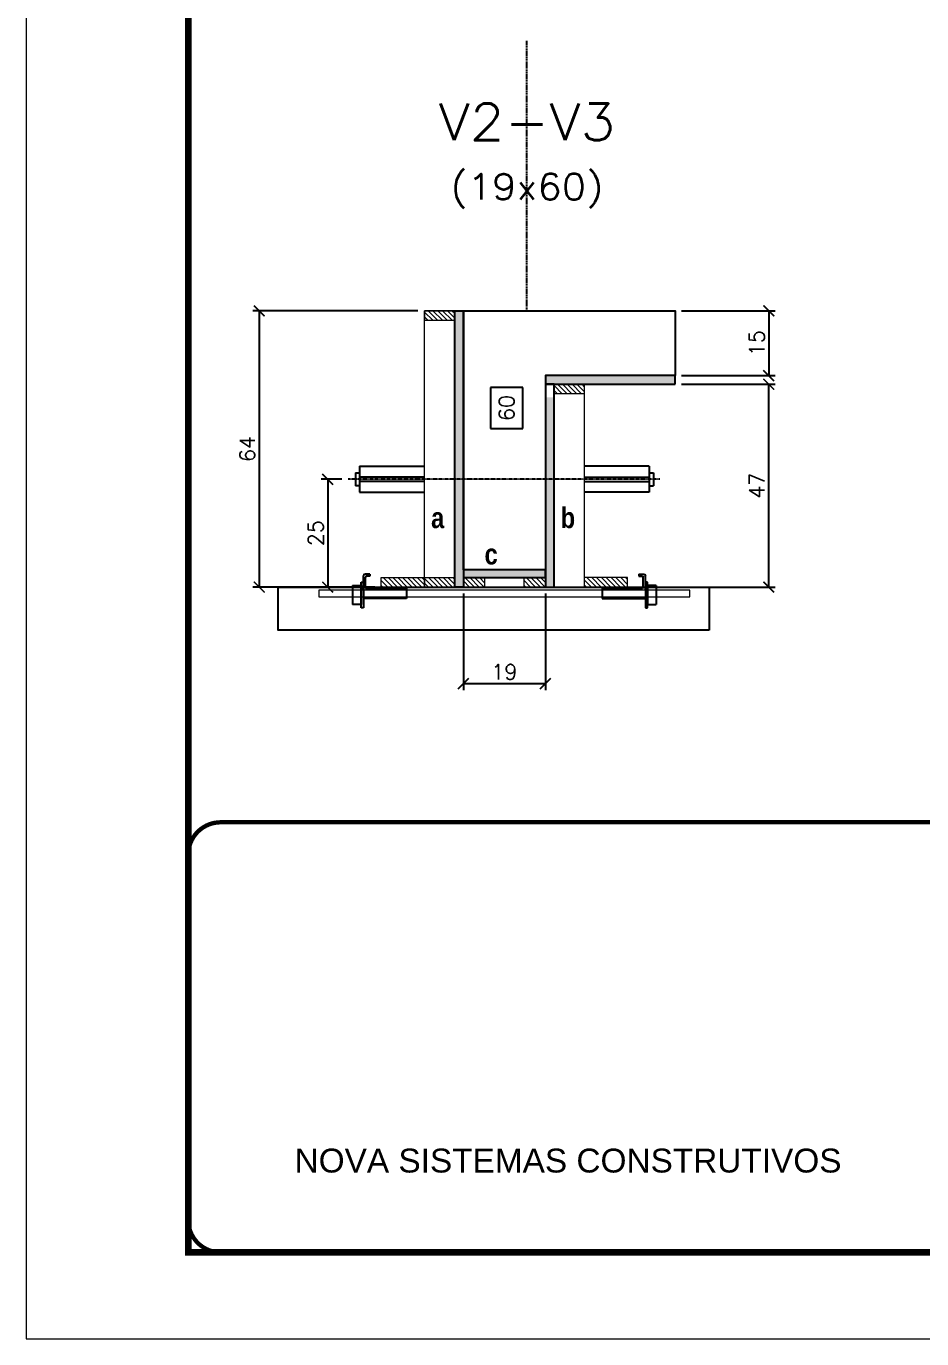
# Model space of a CAD drawing. Extents: x -10448 to -1189, y -11772 to 17235.
# Drawn here: x -7278 to -6864, y 2011 to 2619 of the extents above; entities that cross this region are included whole.
import ezdxf
from ezdxf.enums import TextEntityAlignment as Align

# ---------------------------------------------------------------- set-up
doc = ezdxf.new("R2010")
doc.units = 0
for name, pattern in [('CONTINUO', [0]), ('DASHED', [0.75, 0.5, -0.25]), ('HIDDEN', [0.375, 0.25, -0.125])]:
    doc.linetypes.add(name, pattern=pattern)
for name, color, linetype in [('barrote', 251, 'Continuous'), ('COTA', 241, 'Continuous'), ('Cota Seção (2x)', 4, 'Continuous'), ('detalhes', 4, 'Continuous'), ('Painéis', 200, 'Continuous'), ('presilha', 1, 'Continuous'), ('TENSOR', 3, 'Continuous'), ('Texto de Titulo', 7, 'Continuous'), ('Texto Qtd Sarr', 242, 'Continuous')]:
    doc.layers.add(name, color=color, linetype=linetype)
for name, color, linetype, lineweight in [('CONCRETO', 251, 'Continuous', 25), ('Folhas', 255, 'Continuous', 9), ('Hachura', 251, 'Continuous', 9), ('Madeira', 126, 'Continuous', 18), ('SARRAFO DE PRESSAO', 251, 'DASHED', 9), ('SCO-___-LAJ', 2, 'Continuous', 0), ('Texto Seção', 7, 'Continuous', 15)]:
    doc.layers.add(name, color=color, linetype=linetype, lineweight=lineweight)
doc.styles.add('ARIAL', font='arial.ttf')
doc.styles.add('Romans', font='romans.shx')
doc.styles.add('TECNICA', font='techb___.ttf', dxfattribs={"height": 10})
doc.dimstyles.new('Cota Seção (2x)', dxfattribs={"dimtxt": 7, "dimasz": 5, "dimexe": 3, "dimexo": 3, "dimgap": 2, "dimtad": 3, "dimdec": 1, "dimlfac": 0.5, "dimzin": 12, "dimdsep": 46, "dimtxsty": 'Romans', "dimblk": 'ARCHTICK', "dimcen": 0, "dimclrd": 4, "dimclre": 4, "dimclrt": 1, "dimadec": 1, "dimazin": 3, "dimtfac": 1, "dimtdec": 1, "dimtmove": 0, "dimatfit": 3, "dimldrblk": 'OBLIQUE', "dimfxl": 1, "dimtolj": 1, "dimtzin": 12, "dimarcsym": 0})
doc.dimstyles.new('Cota Seção interna', dxfattribs={"dimtxt": 7, "dimasz": 6, "dimexe": 0.18, "dimexo": 2, "dimgap": -4, "dimtad": 3, "dimdec": 1, "dimlfac": 0.5, "dimzin": 12, "dimdsep": 46, "dimtxsty": 'Romans', "dimblk": 'ARCHTICK', "dimcen": 0.09, "dimse1": 1, "dimse2": 1, "dimsd1": 1, "dimsd2": 1, "dimclrd": 180, "dimclre": 5, "dimclrt": 1, "dimadec": 0, "dimazin": 3, "dimtfac": 1, "dimtdec": 1, "dimtofl": 0, "dimtmove": 0, "dimatfit": 3, "dimldrblk": 'ARCHTICK', "dimfxl": 1, "dimtolj": 1, "dimtzin": 0, "dimarcsym": 0})
pattern_1 = [(315, (15498.3736, -5870.153), (1.12253202, 1.12253202), [])]

# ---------------------------------------------------------------- blocks, each defined once
blk = doc.blocks.new('9999999999')
at = {"color": 30, "linetype": 'CONTINUO', "const_width": 2}
blk.add_lwpolyline([(99583.98, 34230.21), (99583.98, 34414.45, 0.414214), (99568.98, 34429.45), (98228.98, 34429.45, 0.414214), (98213.98, 34414.45), (98213.98, 34245.21, 0.414214), (98228.98, 34230.21), (99583.98, 34230.21)], format="xyb", dxfattribs=at)
at = {"layer": 'Folhas'}
blk.add_lwpolyline([(98138.98, 34190.21), (99623.98, 34190.21), (99623.98, 35240.21), (98138.98, 35240.21)], close=True, dxfattribs=at)
at = {"layer": 'Folhas', "color": 30, "const_width": 3}
blk.add_lwpolyline([(98213.98, 34230.21), (99583.98, 34230.21), (99583.98, 35200.21), (98213.98, 35200.21)], close=True, dxfattribs=at)
at = {"color": 7, "linetype": 'Continuous', "ltscale": 5, "style": 'ARIAL'}
blk.add_text('NOVA SISTEMAS CONSTRUTIVOS', height=11.0592, dxfattribs=at).set_placement((98263.19, 34267.21))
blk = doc.blocks.new('titulo1')
at = {"layer": 'Defpoints', "color": 252, "linetype": 'HIDDEN', "ltscale": 2}
blk.add_line((0, 0), (0, 125), dxfattribs=at)
at = {"layer": 'Defpoints', "style": 'Romans', "oblique": 15}
blk.add_attdef('FOLHA', text='', height=10, dxfattribs=at).set_placement((0, 15.58), align=Align.MIDDLE_CENTER)
at = {"layer": 'Texto Qtd Sarr', "color": 3, "style": 'Romans', "oblique": 15}
for tag, height, p in [('TITULO', 17, (0, 71.45)), ('SEÇÃO', 12, (0, 41.55))]:
    blk.add_attdef(tag, text='', height=height, dxfattribs=at).set_placement(p, align=Align.MIDDLE_CENTER)
blk = doc.blocks.new('_ArchTick')
at = {"color": 0, "linetype": 'ByBlock', "const_width": 0.15}
blk.add_lwpolyline([(-0.5, -0.5), (0.5, 0.5)], dxfattribs=at)
blk = doc.blocks.new('*D894')
at = {"layer": 'COTA', "color": 4, "lineweight": -2, "transparency": 16777216}
for p, q in [((-6974.94, 2487.49), (-6931.57, 2487.49)), ((-6934.57, 2487.49), (-6934.57, 2457.49)), ((-6974.94, 2457.49), (-6931.57, 2457.49))]:
    blk.add_line(p, q, dxfattribs=at)
at = {"layer": 'Defpoints', "color": 0, "transparency": 16777216}
for p in [(-6977.94, 2487.49), (-6977.94, 2457.49), (-6934.57, 2457.49)]:
    blk.add_point(p, dxfattribs=at)
at = {"layer": 'COTA', "color": 4, "lineweight": -2, "transparency": 16777216, "xscale": 5, "yscale": 5, "zscale": 5}
for p, rotation in [((-6934.57, 2487.49), 90), ((-6934.57, 2457.49), 270)]:
    blk.add_blockref('_ArchTick', p, dxfattribs=dict(at, rotation=rotation))
at = {"layer": 'COTA', "color": 1, "transparency": 16777216, "insert": (-6940.07, 2472.49), "char_height": 7, "attachment_point": 5, "rotation": 90, "style": 'Romans'}
blk.add_mtext('\\A1;15', dxfattribs=at)
blk = doc.blocks.new('_Oblique')
at = {"color": 0, "linetype": 'ByBlock', "lineweight": -2}
blk.add_line((-0.5, -0.5), (0.5, 0.5), dxfattribs=at)
blk = doc.blocks.new('*D895')
at = {"layer": 'COTA', "color": 4, "lineweight": -2, "transparency": 16777216}
for p, q in [((-6974.94, 2453.49), (-6931.57, 2453.49)), ((-6934.57, 2359.49), (-6934.57, 2453.49)), ((-6996.94, 2359.49), (-6931.57, 2359.49))]:
    blk.add_line(p, q, dxfattribs=at)
at = {"layer": 'Defpoints', "color": 0, "transparency": 16777216}
for p in [(-6977.94, 2453.49), (-6934.57, 2453.49), (-6999.94, 2359.49)]:
    blk.add_point(p, dxfattribs=at)
at = {"layer": 'COTA', "color": 4, "lineweight": -2, "transparency": 16777216, "xscale": 5, "yscale": 5, "zscale": 5}
for p, rotation in [((-6934.57, 2453.49), 90), ((-6934.57, 2359.49), 270)]:
    blk.add_blockref('_ArchTick', p, dxfattribs=dict(at, rotation=rotation))
at = {"layer": 'COTA', "color": 1, "transparency": 16777216, "insert": (-6940.07, 2406.49), "char_height": 7, "attachment_point": 5, "rotation": 90, "style": 'Romans'}
blk.add_mtext('\\A1;47', dxfattribs=at)
blk = doc.blocks.new('*D896')
at = {"layer": 'Cota Seção (2x)', "color": 180, "lineweight": -2, "transparency": 16777216}
for p, q in [((-7048.43, 2451.99), (-7063.43, 2451.99)), ((-7063.43, 2451.99), (-7063.43, 2432.99)), ((-7048.43, 2432.99), (-7048.43, 2451.99)), ((-7063.43, 2432.99), (-7048.43, 2432.99))]:
    blk.add_line(p, q, dxfattribs=at)
at = {"layer": 'Defpoints', "color": 0, "transparency": 16777216}
for p in [(-7076.25, 2487.49), (-7044.43, 2487.49), (-7076.25, 2367.49)]:
    blk.add_point(p, dxfattribs=at)
at = {"layer": 'Cota Seção (2x)', "color": 1, "transparency": 16777216, "insert": (-7055.93, 2442.49), "char_height": 7, "attachment_point": 5, "rotation": 90, "style": 'Romans'}
blk.add_mtext('\\A1;60', dxfattribs=at)
blk = doc.blocks.new('*D897')
at = {"layer": 'COTA', "color": 4, "lineweight": -2, "transparency": 16777216}
for p, q in [((-7096.94, 2487.49), (-7173.4, 2487.49)), ((-7170.4, 2487.49), (-7170.4, 2359.49)), ((-7116.94, 2359.49), (-7173.4, 2359.49))]:
    blk.add_line(p, q, dxfattribs=at)
at = {"layer": 'Defpoints', "color": 0, "transparency": 16777216}
for p in [(-7093.94, 2487.49), (-7170.4, 2359.49), (-7113.94, 2359.49)]:
    blk.add_point(p, dxfattribs=at)
at = {"layer": 'COTA', "color": 4, "lineweight": -2, "transparency": 16777216, "xscale": 5, "yscale": 5, "zscale": 5}
for p, rotation in [((-7170.4, 2487.49), 90), ((-7170.4, 2359.49), 270)]:
    blk.add_blockref('_ArchTick', p, dxfattribs=dict(at, rotation=rotation))
at = {"layer": 'COTA', "color": 1, "transparency": 16777216, "insert": (-7175.9, 2423.49), "char_height": 7, "attachment_point": 5, "rotation": 90, "style": 'Romans'}
blk.add_mtext('\\A1;64', dxfattribs=at)
blk = doc.blocks.new('PRESILHA METÁLICA 1')
at = {"layer": 'presilha'}
for p, q in [((7.5, 10.64), (7.5, 19.86)), ((12, 21), (8.64, 21)), ((9, 11.57), (9, 18.93)), ((12, 19.5), (9.57, 19.5)), ((12, 21), (12, 19.5)), ((0, 13), (6, 13)), ((0, 13), (0, 0)), ((6, 15.5), (7.5, 15.5)), ((6, -2.5), (6, 15.5)), ((6, 13), (6, 0)), ((7.5, 15.5), (7.5, -2.5)), ((37.5, 11), (9.57, 11)), ((37.5, 11), (37.5, 4.1)), ((6, 0), (0, 0)), ((37.5, 4.1), (7.5, 4.1)), ((7.5, -2.5), (6, -2.5))]:
    blk.add_line(p, q, dxfattribs=at)
for centre, radius, start, end in [((8.64, 19.86), 1.14, 90, 180), ((9.57, 18.93), 0.57, 90, 180), ((9.57, 11.57), 0.57, 180, 270)]:
    blk.add_arc(centre, radius, start, end, dxfattribs=at)
blk = doc.blocks.new('*D898')
at = {"layer": 'COTA', "color": 4, "lineweight": -2, "transparency": 16777216}
for p, q in [((-7075.94, 2356.49), (-7075.94, 2311.76)), ((-7037.94, 2356.49), (-7037.94, 2311.76)), ((-7037.94, 2314.76), (-7075.94, 2314.76))]:
    blk.add_line(p, q, dxfattribs=at)
at = {"layer": 'Defpoints', "color": 0, "transparency": 16777216}
for p in [(-7075.94, 2359.49), (-7037.94, 2359.49), (-7075.94, 2314.76)]:
    blk.add_point(p, dxfattribs=at)
at = {"layer": 'COTA', "color": 4, "lineweight": -2, "transparency": 16777216, "xscale": 5, "yscale": 5, "zscale": 5, "rotation": 180}
blk.add_blockref('_ArchTick', (-7075.94, 2314.76), dxfattribs=at)
at = {"layer": 'COTA', "color": 4, "lineweight": -2, "transparency": 16777216, "xscale": 5, "yscale": 5, "zscale": 5}
blk.add_blockref('_ArchTick', (-7037.94, 2314.76), dxfattribs=at)
at = {"layer": 'COTA', "color": 1, "transparency": 16777216, "insert": (-7056.94, 2320.26), "char_height": 7, "attachment_point": 5, "style": 'Romans'}
blk.add_mtext('\\A1;19', dxfattribs=at)
blk = doc.blocks.new('*D1937')
at = {"layer": 'COTA', "color": 4, "lineweight": -2, "transparency": 16777216}
for p, q in [((-7132.25, 2409.48), (-7141.75, 2409.48)), ((-7138.75, 2409.48), (-7138.75, 2359.49)), ((-7116.94, 2359.49), (-7141.75, 2359.49))]:
    blk.add_line(p, q, dxfattribs=at)
at = {"layer": 'Defpoints', "color": 0, "transparency": 16777216}
for p in [(-7129.25, 2409.48), (-7138.75, 2359.49), (-7113.94, 2359.49)]:
    blk.add_point(p, dxfattribs=at)
at = {"layer": 'COTA', "color": 4, "lineweight": -2, "transparency": 16777216, "xscale": 5, "yscale": 5, "zscale": 5}
for p, rotation in [((-7138.75, 2409.48), 90), ((-7138.75, 2359.49), 270)]:
    blk.add_blockref('_ArchTick', p, dxfattribs=dict(at, rotation=rotation))
at = {"layer": 'COTA', "color": 1, "transparency": 16777216, "insert": (-7144.25, 2384.49), "char_height": 7, "attachment_point": 5, "rotation": 90, "style": 'Romans'}
blk.add_mtext('\\A1;25', dxfattribs=at)

msp = doc.modelspace()

# ---------------------------------------------------------------- hatches: boundary and pattern name
at = {"layer": 'Hachura'}
h = msp.add_hatch(dxfattribs=at)
h.set_pattern_fill('ANSI31', color=256, scale=0.5, angle=270, style=0)
h.set_pattern_definition([(315, (15642.3736, -5997.753), (1.12253202, 1.12253202), [])])
h.paths.add_polyline_path([(-7093.94, 2487.49), (-7093.94, 2483.09), (-7079.94, 2483.09), (-7079.94, 2487.49)])
h = msp.add_hatch(color=256, dxfattribs=at)
h.dxf.hatch_style = 1
h.paths.add_polyline_path([(-7079.94, 2487.49), (-7075.94, 2487.49), (-7075.94, 2359.49), (-7079.94, 2359.49)])
h = msp.add_hatch(color=256, dxfattribs=at)
h.dxf.hatch_style = 1
h.paths.add_polyline_path([(-6977.94, 2453.49), (-6977.94, 2457.49), (-7037.94, 2457.49), (-7037.94, 2453.49)])
h = msp.add_hatch(dxfattribs=at)
h.set_pattern_fill('ANSI31', color=256, scale=0.5, angle=90, style=0)
h.set_pattern_definition([(135, (-30316.8667, 10756.7345), (-1.12253202, -1.12253202), [])])
h.paths.add_polyline_path([(-7019.94, 2453.49), (-7019.94, 2449.09), (-7033.94, 2449.09), (-7033.94, 2453.49)])
h = msp.add_hatch(color=256, dxfattribs=at)
h.dxf.hatch_style = 1
h.paths.add_polyline_path([(-7033.94, 2447.49), (-7037.94, 2447.49), (-7037.94, 2359.49), (-7033.94, 2359.49)])
h = msp.add_hatch(color=256, dxfattribs=at)
h.dxf.hatch_style = 1
h.paths.add_polyline_path([(-7037.94, 2363.89), (-7037.94, 2367.49), (-7075.94, 2367.49), (-7075.94, 2363.89)])
h = msp.add_hatch(dxfattribs=at)
h.set_pattern_fill('ANSI31', color=256, scale=0.5, angle=270, style=0)
h.set_pattern_definition(pattern_1)
h.paths.add_polyline_path([(-7113.94, 2359.49), (-7113.94, 2363.89), (-7093.94, 2363.89), (-7093.94, 2359.49)])
h = msp.add_hatch(dxfattribs=at)
h.set_pattern_fill('ANSI31', color=256, scale=0.5, angle=270, style=0)
h.set_pattern_definition([(315, (15642.3736, -5943.753), (1.12253202, 1.12253202), [])])
h.paths.add_polyline_path([(-7093.94, 2359.49), (-7093.94, 2363.89), (-7079.94, 2363.89), (-7079.94, 2359.49)])
h = msp.add_hatch(dxfattribs=at)
h.set_pattern_fill('ANSI31', color=256, scale=0.5, angle=270, style=0)
h.set_pattern_definition([(315, (15464.3736, -5870.153), (1.12253202, 1.12253202), [])])
h.paths.add_polyline_path([(-7065.94, 2359.49), (-7065.94, 2363.89), (-7075.94, 2363.89), (-7075.94, 2359.49)])
h = msp.add_hatch(dxfattribs=at)
h.set_pattern_fill('ANSI31', color=256, scale=0.5, angle=270, style=0)
h.set_pattern_definition([(315, (15508.3736, -5870.153), (1.12253202, 1.12253202), [])])
h.paths.add_polyline_path([(-7037.94, 2359.49), (-7037.94, 2363.89), (-7047.94, 2363.89), (-7047.94, 2359.49)])
h = msp.add_hatch(dxfattribs=at)
h.set_pattern_fill('ANSI31', color=256, scale=0.5, angle=270, style=0)
h.set_pattern_definition(pattern_1)
h.paths.add_polyline_path([(-6999.94, 2359.49), (-6999.94, 2363.89), (-7019.94, 2363.89), (-7019.94, 2359.49)])

# ---------------------------------------------------------------- linework, layer by layer
at = {"ltscale": 3}
for p, q in [((-7123.94, 2415.48), (-7123.94, 2403.48)), ((-7123.94, 2415.48), (-7093.94, 2415.48)), ((-6989.94, 2415.48), (-7019.94, 2415.48)), ((-6989.94, 2415.48), (-6989.94, 2403.48)), ((-7125.94, 2412.48), (-7125.94, 2406.48)), ((-7125.94, 2412.48), (-7123.94, 2412.48)), ((-7093.94, 2410.48), (-7123.94, 2410.48)), ((-7093.94, 2408.48), (-7123.94, 2408.48)), ((-7019.94, 2410.48), (-6989.94, 2410.48)), ((-7019.94, 2408.48), (-6989.94, 2408.48)), ((-6989.94, 2412.48), (-6987.94, 2412.48)), ((-6987.94, 2412.48), (-6987.94, 2406.48)), ((-7123.94, 2406.48), (-7125.94, 2406.48)), ((-7123.94, 2403.48), (-7093.94, 2403.48)), ((-6989.94, 2403.48), (-7019.94, 2403.48)), ((-6989.94, 2406.48), (-6987.94, 2406.48))]:
    msp.add_line(p, q, dxfattribs=at)
at = {"layer": 'barrote'}
msp.add_lwpolyline([(-6962.09, 2339.49), (-7161.67, 2339.49), (-7161.67, 2359.49), (-6962.09, 2359.49)], close=True, dxfattribs=at)
at = {"layer": 'CONCRETO'}
msp.add_lwpolyline([(-7075.94, 2467.49), (-7075.94, 2487.49), (-6977.94, 2487.49), (-6977.94, 2457.49), (-7037.94, 2457.49), (-7037.94, 2367.49), (-7075.94, 2367.49), (-7075.94, 2467.49)], close=True, dxfattribs=at)
at = {"layer": 'Madeira'}
for points in [[(-7093.94, 2487.49), (-7093.94, 2483.09), (-7079.94, 2483.09), (-7079.94, 2487.49)], [(-7093.94, 2487.49), (-7079.94, 2487.49), (-7079.94, 2359.49), (-7093.94, 2359.49)], [(-7019.94, 2453.49), (-7019.94, 2449.09), (-7033.94, 2449.09), (-7033.94, 2453.49)], [(-7019.94, 2359.49), (-7033.94, 2359.49), (-7033.94, 2453.49), (-7019.94, 2453.49)], [(-7113.94, 2359.49), (-7113.94, 2363.89), (-7093.94, 2363.89), (-7093.94, 2359.49)], [(-7093.94, 2359.49), (-7093.94, 2363.89), (-7079.94, 2363.89), (-7079.94, 2359.49)], [(-7065.94, 2359.49), (-7065.94, 2363.89), (-7075.94, 2363.89), (-7075.94, 2359.49)], [(-7037.94, 2359.49), (-7037.94, 2363.89), (-7047.94, 2363.89), (-7047.94, 2359.49)], [(-6999.94, 2359.49), (-6999.94, 2363.89), (-7019.94, 2363.89), (-7019.94, 2359.49)]]:
    msp.add_lwpolyline(points, close=True, dxfattribs=at)
at = {"layer": 'Painéis'}
for points in [[(-7079.94, 2487.49), (-7075.94, 2487.49), (-7075.94, 2359.49), (-7079.94, 2359.49)], [(-6977.94, 2453.49), (-6977.94, 2457.49), (-7037.94, 2457.49), (-7037.94, 2453.49)], [(-7033.94, 2453.49), (-7037.94, 2453.49), (-7037.94, 2359.49), (-7033.94, 2359.49)], [(-7037.94, 2363.89), (-7037.94, 2367.49), (-7075.94, 2367.49), (-7075.94, 2363.89)]]:
    msp.add_lwpolyline(points, close=True, dxfattribs=at)
at = {"layer": 'SCO-___-LAJ', "color": 1}
msp.add_lwpolyline([(-6971.09, 2358.16), (-7142.8, 2358.16), (-7142.8, 2354.96), (-6971.09, 2354.96)], close=True, dxfattribs=at)
at = {"layer": 'TENSOR', "linetype": 'HIDDEN', "ltscale": 0.5}
msp.add_line((-6984.94, 2409.48), (-7129.25, 2409.48), dxfattribs=at)

# ---------------------------------------------------------------- block references
at = {"layer": 'presilha', "yscale": 0.6666666666666666, "zscale": 0.6666666666666666}
for p, xscale in [((-7127.21, 2351.52), 0.6666666666666666), ((-6986.68, 2351.52), -0.6666666666666666)]:
    msp.add_blockref('PRESILHA METÁLICA 1', p, dxfattribs=dict(at, xscale=xscale))
at = {"layer": 'SARRAFO DE PRESSAO', "color": 6, "linetype": 'ByBlock'}
msp.add_blockref('9999999999', (-105417.26, -32178.88), dxfattribs=at)
at = {"layer": 'Texto Seção'}
ref = msp.add_blockref('titulo1', (-7046.51, 2487.49), dxfattribs=dict(at, xscale=-1))
ref.add_attrib('TITULO', 'V2-V3', dxfattribs={"layer": 'Texto de Titulo', "color": 7, "height": 17, "style": 'Romans', "width": 1.1}).set_placement((-7046.51, 2574.99), align=Align.MIDDLE_CENTER)
ref.add_attrib('SEÇÃO', '(19x60)', dxfattribs={"layer": 'Texto de Titulo', "color": 7, "height": 12, "style": 'Romans', "width": 1.1}).set_placement((-7046.51, 2544.99), align=Align.MIDDLE_CENTER)

# ---------------------------------------------------------------- texts
at = {"layer": 'detalhes', "style": 'TECNICA'}
for s, p in [('b', (-7030.9, 2386.83)), ('a', (-7090.87, 2386.82)), ('c', (-7066.13, 2369.99))]:
    msp.add_text(s, height=9.6, dxfattribs=at).set_placement(p)

# ---------------------------------------------------------------- dimensions: what is measured, and where the dimension line sits
at = {"layer": 'COTA'}
for base, p1, p2, angle, picture, middle in [((-7170.4, 2359.49), (-7093.94, 2487.49), (-7113.94, 2359.49), 90, '*D897', (-7175.9, 2423.49)), ((-6934.57, 2457.49), (-6977.94, 2487.49), (-6977.94, 2457.49), 90, '*D894', (-6940.07, 2472.49)), ((-6934.57, 2453.49), (-6999.94, 2359.49), (-6977.94, 2453.49), 90, '*D895', (-6940.07, 2406.49)), ((-7138.75, 2359.49), (-7129.25, 2409.48), (-7113.94, 2359.49), 90, '*D1937', (-7144.25, 2384.49)), ((-7075.94, 2314.76), (-7037.94, 2359.49), (-7075.94, 2359.49), 180, '*D898', (-7056.94, 2320.26))]:
    dim = msp.add_linear_dim(base=base, p1=p1, p2=p2, angle=angle, dimstyle='Cota Seção (2x)', dxfattribs=at)
    dim.commit()
    dim.dimension.update_dxf_attribs({"geometry": picture, "text_midpoint": middle})
at = {"layer": 'Cota Seção (2x)'}
dim = msp.add_linear_dim(base=(-7044.43, 2487.49), p1=(-7076.25, 2367.49), p2=(-7076.25, 2487.49), angle=90, dimstyle='Cota Seção interna', dxfattribs=at)
dim.commit()
dim.dimension.update_dxf_attribs({"geometry": '*D896', "text_midpoint": (-7044.43, 2442.49), "dimtype": 160})

doc.saveas('drawing.dxf')
